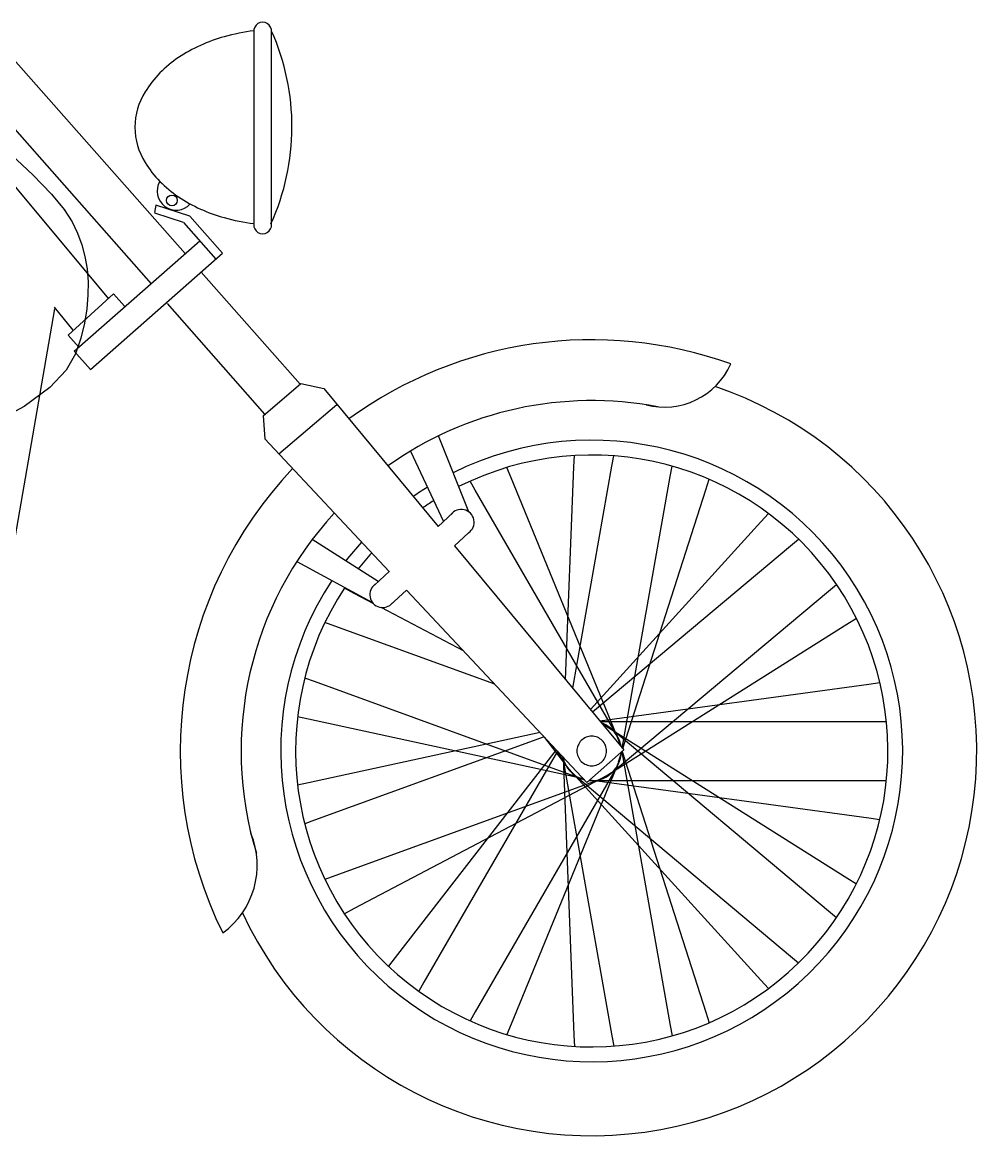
# Model space of a CAD drawing. Extents: x 0.9 to 11.8, y 2 to 8.4.
# Drawn here: x 7.933 to 11.8, y 1.972 to 6.486 of the extents above; entities that cross this region are included whole.
import ezdxf

# ---------------------------------------------------------------- set-up
doc = ezdxf.new("R2010")
doc.units = 0

msp = doc.modelspace()

# ---------------------------------------------------------------- linework, layer by layer
at = {"layer": 'lines & arcs', "color": 5, "linetype": 'CONTINUOUS'}
for p, q in [((8.871763, 5.669835), (8.871763, 6.452043)), ((8.941694, 6.447413), (8.941694, 5.667492)), ((7.865885, 6.372064), (8.592254, 5.548276)), ((8.456495, 5.425698), (7.728701, 6.251102)), ((8.283182, 5.364953), (7.663641, 6.107926)), ((7.867175, 5.969412), (7.975039, 5.867672)), ((7.975039, 5.867672), (8.050981, 5.789203)), ((8.050981, 5.789203), (8.101983, 5.727776)), ((8.47433, 5.745236), (8.468023, 5.714924)), ((8.61189, 5.700472), (8.47433, 5.745236)), ((8.101983, 5.727776), (8.135025, 5.677167)), ((8.586046, 5.674859), (8.469594, 5.712755)), ((8.61189, 5.700472), (8.74453, 5.550042)), ((8.135025, 5.677167), (8.157088, 5.631148)), ((8.586046, 5.674859), (8.717285, 5.526019)), ((8.142993, 5.152877), (8.651603, 5.60051)), ((8.157088, 5.631148), (8.173969, 5.584518)), ((8.173969, 5.584518), (8.186727, 5.53617)), ((8.186727, 5.53617), (8.195236, 5.486023)), ((8.209087, 5.077919), (8.74453, 5.550042)), ((8.195236, 5.486023), (8.199373, 5.433995)), ((8.657984, 5.47373), (9.058869, 5.019079)), ((8.199373, 5.433995), (8.199011, 5.380004)), ((8.302328, 5.38544), (8.119155, 5.217712)), ((8.199011, 5.380004), (8.194027, 5.323968)), ((8.302328, 5.38544), (8.346746, 5.335064)), ((8.138994, 5.238362), (8.063584, 5.330873)), ((8.916221, 4.89714), (8.520686, 5.345723)), ((8.063584, 5.324047), (7.66662, 3.042026)), ((8.194027, 5.323968), (8.184294, 5.265806)), ((8.184294, 5.265806), (8.169689, 5.205436)), ((8.119155, 5.217712), (8.16176, 5.169393)), ((8.169689, 5.205436), (8.148212, 5.142602)), ((8.209087, 5.077919), (8.142993, 5.152877)), ((8.148212, 5.142602), (8.11037, 5.076349)), ((8.11037, 5.076349), (8.044796, 5.005549)), ((8.909282, 4.891208), (9.061325, 5.021179)), ((9.061325, 5.021179), (9.154513, 5.001025)), ((8.044796, 5.005549), (7.940121, 4.929073)), ((9.154513, 5.001025), (9.618196, 4.442552)), ((7.940121, 4.929073), (7.78498, 4.845792)), ((8.97235, 4.736107), (9.207542, 4.937156)), ((8.909282, 4.891208), (8.915535, 4.796739)), ((8.915535, 4.796739), (9.419118, 4.259323)), ((9.741593, 4.501733), (9.618816, 4.809202)), ((9.505704, 4.747693), (9.639099, 4.461853)), ((10.168219, 4.684311), (10.169993, 4.729569)), ((10.322089, 4.686668), (10.329432, 4.728312)), ((9.913746, 4.63944), (9.8966, 4.681362)), ((10.134376, 3.82085), (10.168219, 4.684311)), ((10.163283, 3.786033), (10.322089, 4.686668)), ((10.558443, 4.644992), (10.565786, 4.686637)), ((9.76835, 4.589029), (9.747206, 4.62565)), ((10.352158, 3.567527), (9.913746, 4.63944)), ((10.364226, 3.543535), (10.558443, 4.644992)), ((10.702227, 4.590151), (10.716039, 4.633286)), ((10.344199, 3.591629), (9.76835, 4.589029)), ((10.366329, 3.54115), (10.702227, 4.590151)), ((9.618196, 4.442552), (9.677453, 4.497267)), ((10.926007, 4.460951), (10.956457, 4.494481)), ((10.234822, 3.69987), (10.926007, 4.460951)), ((9.375299, 4.218863), (9.107271, 4.388779)), ((9.683894, 4.363424), (9.741578, 4.416686)), ((11.045393, 4.363852), (11.077787, 4.391033)), ((9.683894, 4.363424), (10.371006, 3.535846)), ((10.242734, 3.69034), (11.045393, 4.363852)), ((9.045588, 4.300477), (9.349511, 4.13533)), ((9.359428, 4.204209), (9.420268, 4.260385)), ((11.199662, 4.180001), (11.232056, 4.207182)), ((9.278052, 4.170372), (9.23797, 4.191465)), ((9.354231, 4.130283), (9.278052, 4.170372)), ((9.422968, 4.122501), (9.48964, 4.184062)), ((9.48964, 4.184062), (10.220993, 3.403573)), ((10.31741, 3.439703), (11.199662, 4.180001)), ((9.720789, 3.937383), (9.386364, 4.113374)), ((11.274556, 4.045567), (11.312863, 4.069732)), ((9.199076, 4.038296), (9.159339, 4.052759)), ((9.847316, 3.802356), (9.199076, 4.038296)), ((10.295057, 3.42768), (11.274556, 4.045567)), ((9.116991, 3.81277), (9.077254, 3.827233)), ((10.199233, 3.418866), (9.116991, 3.81277)), ((10.272682, 3.654269), (11.362933, 3.802752)), ((11.362933, 3.802752), (11.407812, 3.808864)), ((9.092593, 3.660828), (9.048331, 3.670434)), ((10.207507, 3.418868), (9.092593, 3.660828)), ((10.274875, 3.651629), (11.391974, 3.651629)), ((10.281318, 3.644392), (10.280695, 3.644619)), ((10.302908, 3.631045), (10.283473, 3.641273)), ((10.295057, 3.635578), (11.274556, 3.01769)), ((10.31741, 3.623554), (11.199662, 2.883257)), ((11.391974, 3.651629), (11.434261, 3.651629)), ((10.031192, 3.606126), (9.092593, 3.402429)), ((10.04719, 3.589053), (9.116991, 3.250488)), ((10.153245, 3.452685), (10.049767, 3.586303)), ((10.349058, 3.576046), (10.356755, 3.552008)), ((10.096131, 3.536823), (9.444148, 2.69494)), ((10.10144, 3.531158), (9.560503, 2.594229)), ((10.136353, 3.471629), (10.102855, 3.529648)), ((10.220993, 3.403573), (10.371006, 3.535846)), ((10.349058, 3.487212), (10.362123, 3.528014)), ((10.358453, 3.552467), (10.358978, 3.549487)), ((10.358453, 3.510791), (10.361373, 3.527353)), ((10.362678, 3.528503), (10.558443, 2.418265)), ((10.363928, 3.529606), (10.702227, 2.473107)), ((10.352158, 3.49573), (9.913746, 2.423817)), ((10.122463, 3.508722), (10.322089, 2.37659)), ((10.124002, 3.50708), (10.168219, 2.378947)), ((10.302908, 3.432212), (9.278052, 2.892885)), ((10.344199, 3.471629), (9.76835, 2.474229)), ((10.147418, 3.459629), (10.926007, 2.602306)), ((10.163141, 3.439703), (11.045393, 2.699406)), ((9.092593, 3.402429), (9.048331, 3.392823)), ((10.281318, 3.418866), (9.199076, 3.024962)), ((10.233228, 3.414362), (11.362933, 3.260506)), ((10.240276, 3.411629), (11.391974, 3.411629)), ((11.391974, 3.411629), (11.434261, 3.411629)), ((11.362933, 3.260506), (11.407812, 3.254394)), ((9.116991, 3.250488), (9.077254, 3.236025)), ((9.199076, 3.024962), (9.159339, 3.010499)), ((11.274556, 3.01769), (11.312863, 2.993525)), ((9.278052, 2.892885), (9.23797, 2.871792)), ((11.199662, 2.883257), (11.232056, 2.856075)), ((9.444148, 2.69494), (9.416415, 2.65913)), ((11.045393, 2.699406), (11.077787, 2.672225)), ((9.560503, 2.594229), (9.53936, 2.557608)), ((10.926007, 2.602306), (10.956457, 2.568777)), ((9.76835, 2.474229), (9.747206, 2.437608)), ((10.702227, 2.473107), (10.716039, 2.429971)), ((9.913746, 2.423817), (9.8966, 2.381895)), ((10.558443, 2.418265), (10.565786, 2.376621)), ((10.168219, 2.378947), (10.169993, 2.333689)), ((10.322089, 2.37659), (10.329432, 2.334945))]:
    msp.add_line(p, q, dxfattribs=at)
msp.add_circle((8.539097, 5.764137), 0.021852, dxfattribs=at)
for centre, radius, start, end in [((8.906778, 6.450055), 0.036356, 355.832585, 544.167415), ((8.922378, 5.804905), 0.645786, 105.364535, 123.559409), ((8.990646, 5.556459), 0.903439, 97.561429, 105.364535), ((8.073824, 6.062821), 0.951767, 335.557548, 384.063653), ((8.818195, 5.961955), 0.45732, 123.559409, 148.019313), ((8.659668, 6.060939), 0.270429, 148.019313, 180), ((8.659668, 6.060939), 0.270429, 180, 211.980687), ((8.818195, 6.159923), 0.45732, 211.980687, 236.440591), ((8.556442, 5.801984), 0.077267, 149.297083, 317.575429), ((8.922378, 6.316973), 0.645786, 236.440591, 254.635465), ((8.990646, 6.565418), 0.903439, 254.635465, 262.438571), ((8.906778, 5.66485), 0.036356, 175.832585, 364.167415), ((10.240276, 3.531629), 1.66744, 70.231286, 126.150836), ((10.534086, 5.221899), 0.296058, 255.54594, 335.85551), ((10.240276, 3.531629), 1.56, 204.864405, 431.309499), ((10.240276, 3.531629), 1.420706, 79.182929, 125.533132), ((10.240276, 3.531629), 1.26, 146.693906, 476.473351), ((10.240276, 3.531629), 1.2, 146.453947, 476.709212), ((10.240276, 3.531629), 1.66744, 136.632831, 206.267296), ((10.240276, 3.531629), 1.26, 121.918112, 125.000313), ((10.240276, 3.531629), 1.2, 122.264955, 124.764669), ((10.240276, 3.531629), 1.420706, 137.240656, 196.949004), ((9.711623, 4.45918), 0.052048, 304.718103, 503.291939), ((10.240276, 3.531629), 1.26, 137.764942, 142.285775), ((10.240276, 3.531629), 1.2, 137.996808, 142.017856), ((9.393014, 4.164995), 0.052048, 125.156517, 320.716951), ((10.240276, 3.531629), 0.12, 8.583868, 70.315005), ((10.240276, 3.531629), 0.12, 67.5, 70.315005), ((10.240276, 3.531629), 0.12, 45, 67.5), ((10.240276, 3.531629), 0.12, 22.5, 45), ((10.240276, 3.531629), 0.06, 135, 157.5), ((10.240276, 3.531629), 0.06, 112.5, 135), ((10.240276, 3.531629), 0.06, 90, 112.5), ((10.240276, 3.531629), 0.06, 67.5, 90), ((10.240276, 3.531629), 0.06, 45, 67.5), ((10.240276, 3.531629), 0.06, 22.5, 45), ((10.240276, 3.531629), 0.12, 8.583868, 22.5), ((10.240276, 3.531629), 0.06, 157.5, 180), ((10.240276, 3.531629), 0.06, 180, 202.5), ((10.240276, 3.531629), 0.12, 265.362726, 357.445263), ((10.240276, 3.531629), 0.06, 0, 22.5), ((10.240276, 3.531629), 0.06, 337.5, 360), ((10.240276, 3.531629), 0.12, 337.5, 357.445263), ((10.240276, 3.531629), 0.12, 191.016931, 255.684457), ((10.240276, 3.531629), 0.12, 191.016931, 202.5), ((10.240276, 3.531629), 0.12, 202.5, 225), ((10.240276, 3.531629), 0.06, 202.5, 225), ((10.240276, 3.531629), 0.06, 225, 247.5), ((10.240276, 3.531629), 0.06, 292.5, 315), ((10.240276, 3.531629), 0.06, 315, 337.5), ((10.240276, 3.531629), 0.12, 315, 337.5), ((10.240276, 3.531629), 0.12, 225, 247.5), ((10.240276, 3.531629), 0.06, 247.5, 270), ((10.240276, 3.531629), 0.06, 270, 292.5), ((10.240276, 3.531629), 0.12, 292.5, 315), ((10.240276, 3.531629), 0.12, 247.5, 255.684457), ((10.240276, 3.531629), 0.12, 265.362726, 270), ((10.240276, 3.531629), 0.12, 270, 292.5), ((8.544899, 3.068468), 0.339929, 306.065137, 382.272439)]:
    msp.add_arc(centre, radius, start, end, dxfattribs=at)

doc.saveas('drawing.dxf')
